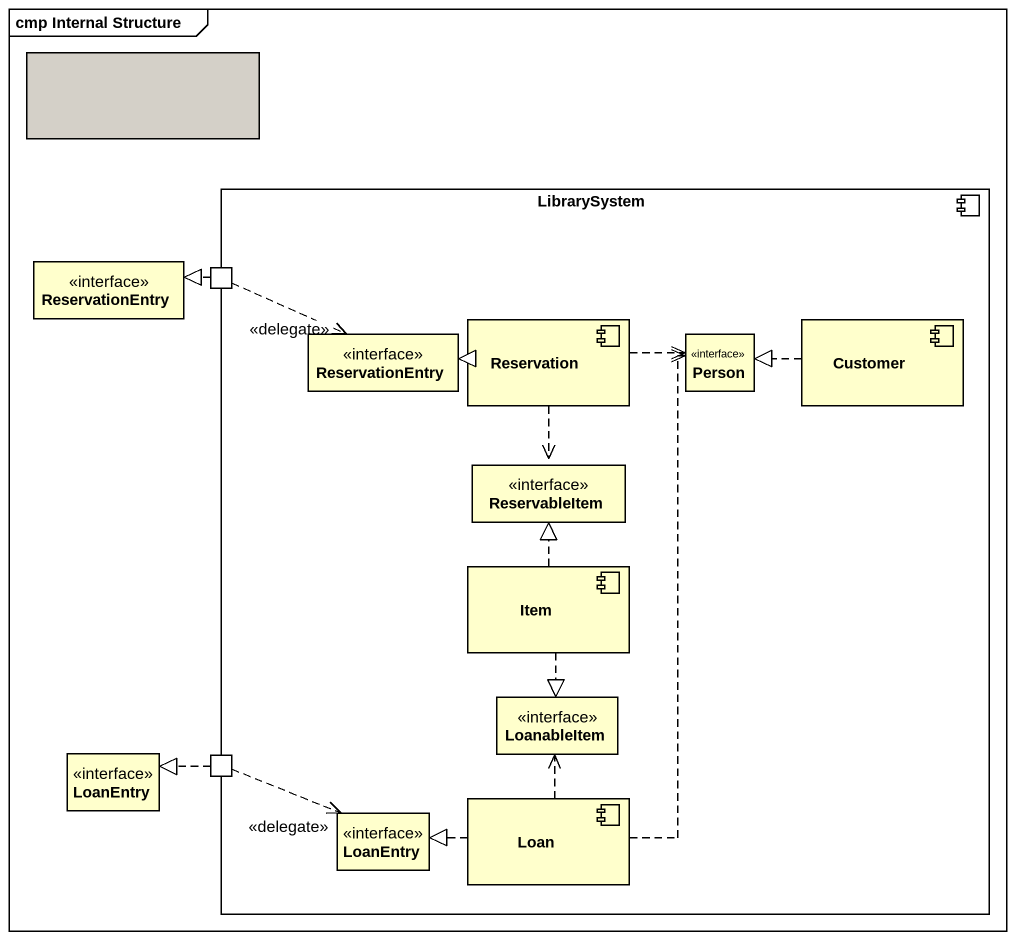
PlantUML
@startuml
mainframe cmp Internal Structure
allowmixing
hide circle
hide empty members
rectangle " " as rectangle1 #D4D0C8
component LibrarySystem {
  port " " as port1
  interface "ReservationEntry" as ReservationEntry_2
  component Reservation
  interface "Person" as Person_
  component Customer
  interface ReservableItem
  component Item
  interface LoanableItem
  port " " as port2
  interface "LoanEntry" as LoanEntry_2
  component Loan
}
interface ReservationEntry
interface LoanEntry
port1 .left.|> ReservationEntry
port1 .right.> ReservationEntry_2 : <<delegate>>
Reservation .left.|> ReservationEntry_2
Reservation .right.> Person_
Reservation ..> ReservableItem
Customer .left.|> Person_
Item .up.|> ReservableItem
Item ..|> LoanableItem
port2 .left.|> LoanEntry
port2 .right.> LoanEntry_2 : <<delegate>>
Loan .up.> Person_
Loan .up.> LoanableItem
Loan .left.|> LoanEntry_2
@enduml
